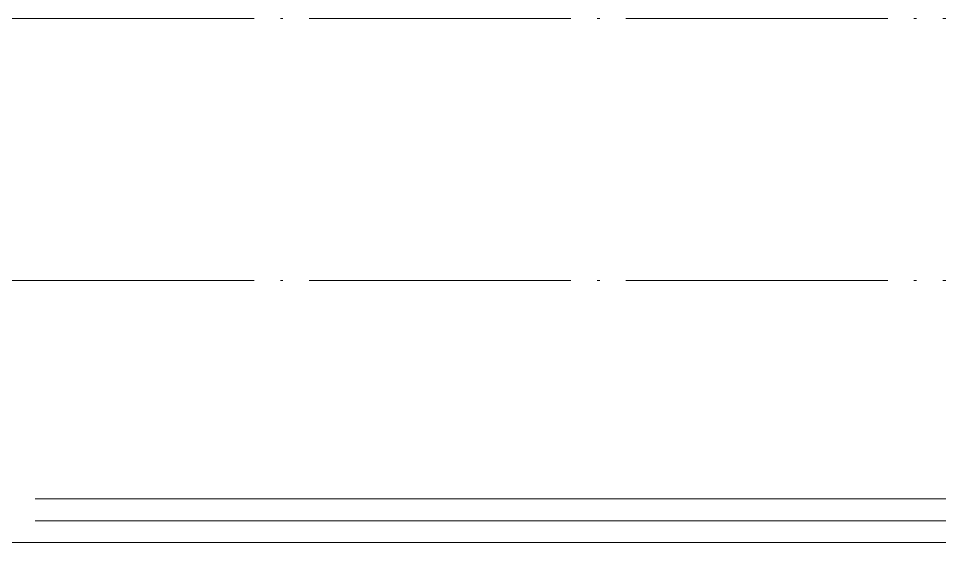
# Model space of a CAD drawing. Extents: x -518115 to 1124316, y -209821 to 1628073.
# Drawn here: x 844528 to 846639, y 441032 to 442232 of the extents above; entities that cross this region are included whole.
import ezdxf

# ---------------------------------------------------------------- set-up
doc = ezdxf.new("R2010")
doc.units = 0
doc.header["$LTSCALE"] = 1000
doc.header["$MEASUREMENT"] = 0
doc.linetypes.add('DOTE', pattern=[2.42, 2, -0.2, 0.02, -0.2])
for name, color, linetype, lineweight in [('DOTE', 19, 'DOTE', 9), ('平面-栏杆', 135, 'Continuous', 15), ('平面-看线', 45, 'Continuous', 15)]:
    doc.layers.add(name, color=color, linetype=linetype, lineweight=lineweight)

# ---------------------------------------------------------------- blocks, each defined once
blk = doc.blocks.new('GDGDGDSDA')
at = {"layer": 'DOTE', "linetype": 'DOTE', "ltscale": 0.3}
for p, q in [((471334.8, 362758.3), (417334.8, 362758.3)), ((471334.8, 362158.3), (417334.8, 362158.3)), ((471334.8, 361558.3), (417334.8, 361558.3))]:
    blk.add_line(p, q, dxfattribs=at)

msp = doc.modelspace()

# ---------------------------------------------------------------- linework, layer by layer
at = {"layer": '平面-栏杆'}
for points in [[(844566.6, 441082.1), (849216.6, 441082.1)], [(844566.6, 441032.1), (849216.6, 441032.1)]]:
    msp.add_lwpolyline(points, dxfattribs=at)
at = {"layer": '平面-看线'}
msp.add_lwpolyline([(844566.6, 441132.1), (849216.6, 441132.1)], dxfattribs=at)

# ---------------------------------------------------------------- block references
msp.add_blockref('GDGDGDSDA', (408581.8, 79473.8))

doc.saveas('drawing.dxf')
